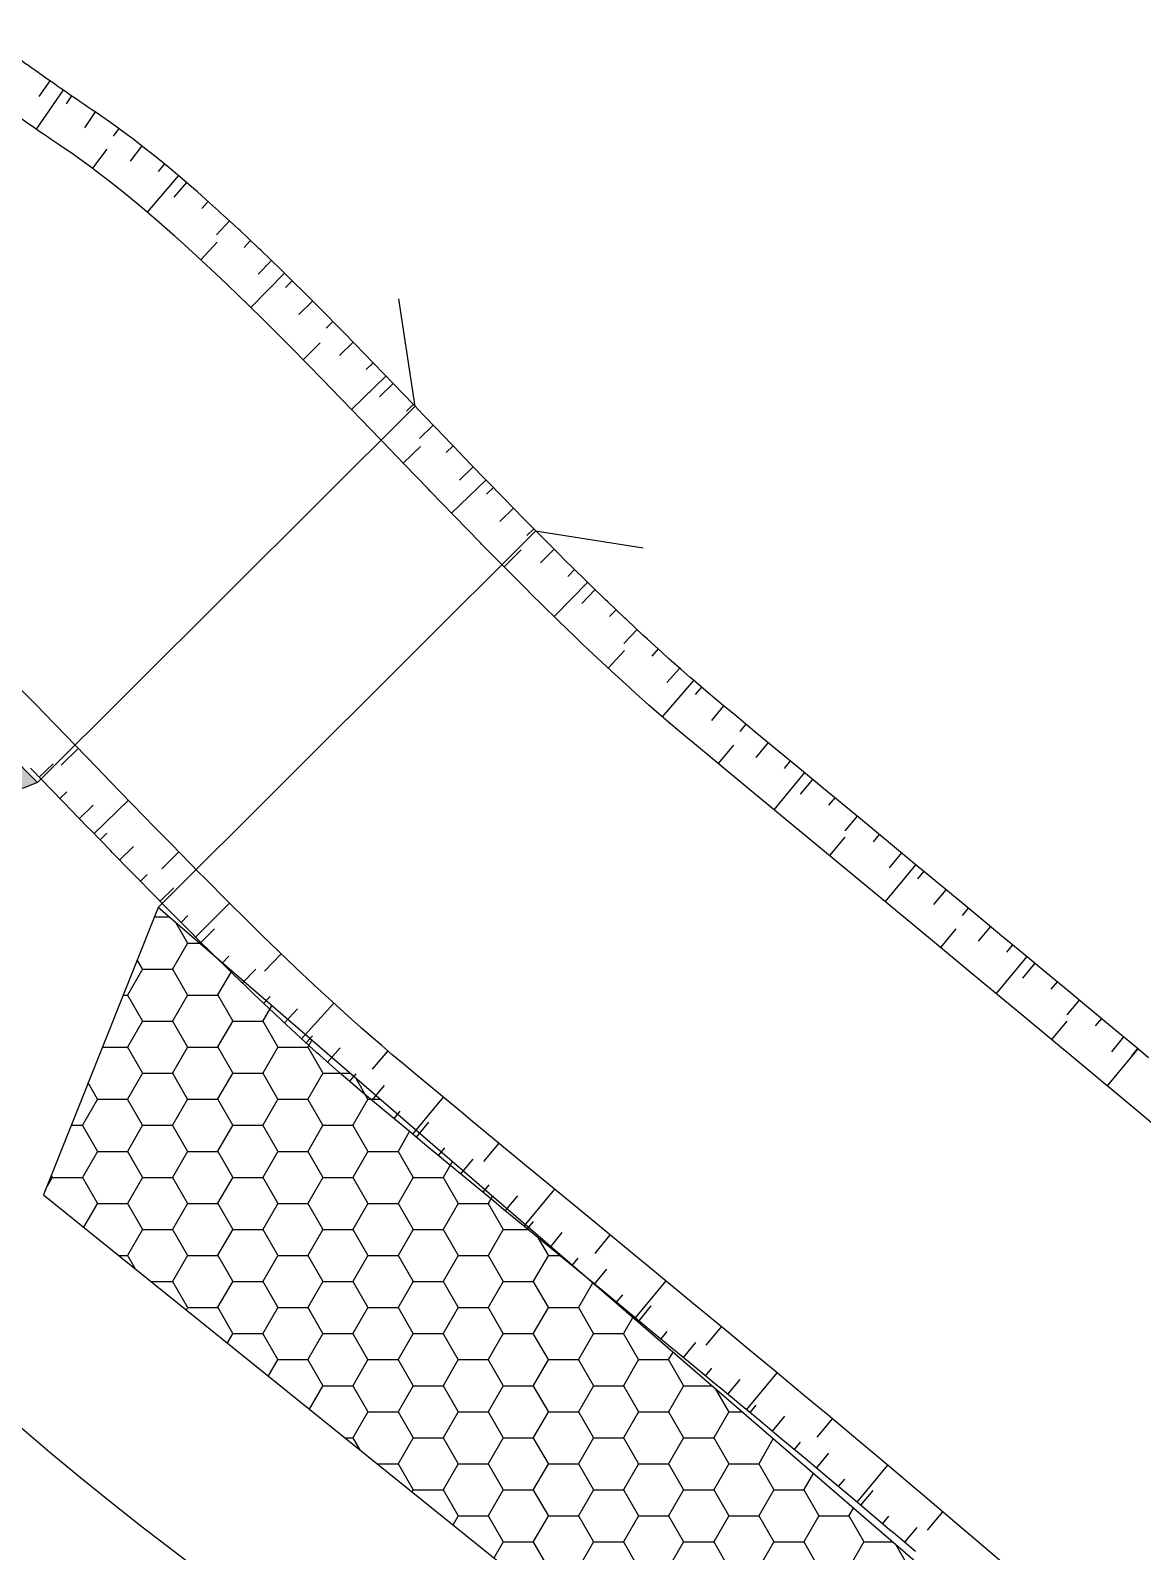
# Model space of a CAD drawing. Header units: millimetres. Extents: x 501029 to 503193, y 1805862 to 1807132.
# Drawn here: x 501877.04 to 501900.16, y 1806699.82 to 1806731.45 of the extents above; entities that cross this region are included whole.
import ezdxf

# ---------------------------------------------------------------- set-up
doc = ezdxf.new("R2010")
doc.units = ezdxf.units.MM
doc.header["$LTSCALE"] = 12
doc.header["$MEASUREMENT"] = 0
for name, color, linetype in [('3', 7, 'CONTINUOUS'), ('DM1', 4, 'CONTINUOUS'), ('DMO', 7, 'CONTINUOUS'), ('TEXT', 4, 'CONTINUOUS')]:
    doc.layers.add(name, color=color, linetype=linetype)
pattern_1 = [(0, (0, 0), (0.9375, 0.5412658750000001), [0.625, -1.25]), (120, (0, 0), (-0.9374999979516122, 0.5412658785479115), [0.625, -1.25]), (60, (0, 0), (2.0483877e-09, 1.082531753547911), [-1.25, 0.625])]

msp = doc.modelspace()

# ---------------------------------------------------------------- hatches: boundary and pattern name
at = {"layer": 'TEXT', "linetype": 'Continuous'}
h = msp.add_hatch(dxfattribs=at)
h.set_pattern_fill('HONEY', color=256, scale=5, style=0)
h.set_pattern_definition(pattern_1)
h.paths.add_polyline_path([(501834.6466081616, 1806753.636734551), (501825.6713402269, 1806762.17099704), (501821.2938374038, 1806755.472344911), (501833.2147096753, 1806745.055671973), (501845.3858500724, 1806735.223204318), (501850.5764841258, 1806739.156191729)])
h.paths.add_polyline_path([(501860.2846427964, 1806730.989805251), (501856.2574264699, 1806734.028931883), (501852.1300000001, 1806737.871999999), (501850.5764841261, 1806739.156191728), (501845.3858500727, 1806735.223204318), (501856.6130687546, 1806724.521065518), (501868.2472492611, 1806715.403686484), (501872.2860022753, 1806719.673945244), (501864.0525835316, 1806726.646058421), (501861.8955290009, 1806728.755154181)])
h.paths.add_polyline_path([(501872.9540000002, 1806720.087), (501868.2472492608, 1806715.403686484), (501871.2077240842, 1806713.447778474), (501877.1870352164, 1806715.80847753)])
h = msp.add_hatch(dxfattribs=at)
h.set_pattern_fill('HONEY', color=256, scale=5, style=0)
h.set_pattern_definition(pattern_1)
h.paths.add_polyline_path([(501888.7168678606, 1806705.422290153), (501888.5239999282, 1806705.580999977), (501888.061000145, 1806705.962999891), (501887.5979999998, 1806706.344), (501887.2983213061, 1806706.59060385), (501887.3256668245, 1806706.623796837), (501886.4869842199, 1806707.348122597), (501886.4435643568, 1806707.295471739), (501886.2090001796, 1806707.488999876), (501885.9840191177, 1806707.675023166), (501886.0358082429, 1806707.7377794), (501885.1265744201, 1806708.523036512), (501885.0588824583, 1806708.441859042), (501884.8239999998, 1806708.637), (501884.595758531, 1806708.826707195), (501884.6703002445, 1806708.917096359), (501881.9409934998, 1806711.274254087), (501881.8888819932, 1806711.219876862), (501881.8929999885, 1806711.216000017), (501881.8889155477, 1806711.219911876), (501881.9409935002, 1806711.274254087), (501879.6953828726, 1806713.213669088), (501877.3142695615, 1806707.242458067), (501899.9618545966, 1806688.987771345), (501899.8722719138, 1806695.787958322)])

# ---------------------------------------------------------------- linework, layer by layer
at = {"layer": '3', "linetype": 'Continuous'}
for p, q in [((501877.4419999998, 1806730.398, 6.408999999999999), (501877.2129999998, 1806730.071, 6.408999999999999)), ((501877.7279999999, 1806730.216, 6.14), (501877.1609999999, 1806729.393, 6.14)), ((501877.8969999999, 1806730.083, 6.179), (501877.7829999998, 1806729.918, 6.179)), ((501878.386, 1806729.75, 6.089999999999999), (501878.1619999998, 1806729.419, 6.089999999999999)), ((501878.8769999999, 1806729.406, 6.086999999999999), (501878.7589999998, 1806729.245, 6.086999999999999)), ((501878.6279999998, 1806728.979, 6.028), (501878.3279999997, 1806728.579, 6.028)), ((501879.3559999999, 1806729.045, 6.088), (501879.1119999997, 1806728.728, 6.088)), ((501879.8249999999, 1806728.671, 6.091), (501879.6979999999, 1806728.516, 6.091)), ((501880.1199999999, 1806728.427, 6.036), (501879.4689999999, 1806727.668, 6.036)), ((501880.2839999998, 1806728.285, 6.097), (501880.0239999997, 1806727.981, 6.097)), ((501880.7359999998, 1806727.89, 6.105), (501880.6029999999, 1806727.741, 6.105)), ((501881.1799999999, 1806727.487, 6.113999999999999), (501880.9079999998, 1806727.193, 6.113999999999999)), ((501880.9199999999, 1806727.046, 6.057), (501880.5799999999, 1806726.679, 6.057)), ((501881.6189999999, 1806727.077, 6.124), (501881.4809999999, 1806726.932, 6.124)), ((501882.0519999999, 1806726.662, 6.134999999999999), (501881.7729999998, 1806726.376, 6.134999999999999)), ((501882.3259999999, 1806726.396, 6.083), (501881.6249999997, 1806725.683, 6.083)), ((501882.4809999999, 1806726.243, 6.147), (501882.3409999998, 1806726.1, 6.147)), ((501882.9059999999, 1806725.82, 6.158999999999999), (501882.6229999999, 1806725.538, 6.158999999999999)), ((501883.3289999999, 1806725.394, 6.171), (501883.1859999998, 1806725.253, 6.171)), ((501883.0659999998, 1806724.950999999, 6.113999999999999), (501882.71, 1806724.599, 6.113999999999999)), ((501883.7489999999, 1806724.966, 6.184), (501883.4629999997, 1806724.685999999, 6.184)), ((501884.1669999999, 1806724.536, 6.195999999999999), (501884.0229999998, 1806724.396, 6.195999999999999)), ((501884.4339999999, 1806724.262999999, 6.144), (501883.7149999999, 1806723.567, 6.144)), ((501884.5839999998, 1806724.104, 6.208), (501884.2959999998, 1806723.826, 6.208)), ((501884.9999999997, 1806723.672, 6.219999999999999), (501884.8559999999, 1806723.533, 6.219999999999999)), ((501885.4159999998, 1806723.239999999, 6.232), (501885.1269999998, 1806722.962, 6.232)), ((501885.153, 1806722.796, 6.174), (501884.7919999998, 1806722.45, 6.174)), ((501885.8309999998, 1806722.807, 6.241999999999999), (501885.687, 1806722.669, 6.241999999999999)), ((501886.4559999998, 1806722.159999999, 6.257), (501886.0399999998, 1806722.591, 6.246999999999999)), ((501886.2479999999, 1806722.375, 6.251999999999999), (501885.9599999999, 1806722.098, 6.251999999999999)), ((501886.5159999998, 1806722.103, 6.198), (501885.7969999999, 1806721.408, 6.198)), ((501886.6649999998, 1806721.944999999, 6.261), (501886.5219999999, 1806721.805, 6.261)), ((501887.0839999998, 1806721.515, 6.27), (501886.7969999998, 1806721.236, 6.27)), ((501887.5049999999, 1806721.088, 6.275999999999999), (501887.3629999999, 1806720.947, 6.275999999999999)), ((501887.2439999999, 1806720.645, 6.217999999999999), (501886.8879999998, 1806720.293999999, 6.217999999999999)), ((501887.9279999999, 1806720.662, 6.282), (501887.6449999998, 1806720.379, 6.282)), ((501888.353, 1806720.239, 6.286), (501888.2129999997, 1806720.096, 6.286)), ((501888.6279999998, 1806719.973, 6.229), (501887.9289999998, 1806719.259, 6.229)), ((501888.7829999998, 1806719.819999999, 6.288999999999999), (501888.5049999999, 1806719.532, 6.288999999999999)), ((501889.2149999999, 1806719.404, 6.288999999999999), (501889.0779999997, 1806719.259, 6.288999999999999)), ((501889.6519999998, 1806718.993, 6.288), (501889.3789999999, 1806718.7, 6.288)), ((501889.3929999999, 1806718.553, 6.227999999999999), (501889.0519999999, 1806718.187999999, 6.227999999999999)), ((501890.0939999998, 1806718.587, 6.283999999999999), (501889.9589999998, 1806718.439, 6.283999999999999)), ((501890.5399999998, 1806718.186, 6.278), (501890.2749999999, 1806717.887, 6.278)), ((501890.8289999999, 1806717.934999999, 6.214), (501890.1759999998, 1806717.179, 6.214)), ((501890.9929999998, 1806717.792, 6.269), (501890.8639999999, 1806717.64, 6.269)), ((501891.4519999999, 1806717.406, 6.258), (501891.1969999999, 1806717.098, 6.258)), ((501892.146, 1806716.833, 6.237), (501891.683, 1806717.215, 6.251)), ((501891.9139999999, 1806717.024, 6.243999999999999), (501891.7869999998, 1806716.87, 6.243999999999999)), ((501892.6079999998, 1806716.45, 6.224), (501892.146, 1806716.833, 6.237)), ((501878.0359999999, 1806716.52, 5.623), (501877.6769999999, 1806716.171999999, 5.623)), ((501891.917, 1806715.727, 6.166), (501890.7609999999, 1806716.682, 6.198999999999999)), ((501891.6589999998, 1806716.589, 6.182999999999999), (501891.3399999998, 1806716.202999999, 6.182999999999999)), ((501892.3769999998, 1806716.642, 6.230999999999999), (501892.1219999998, 1806716.333, 6.230999999999999)), ((501893.0699999998, 1806716.068, 6.211), (501892.6079999998, 1806716.45, 6.224)), ((501877.5109999999, 1806716.202, 5.559), (501877.224, 1806715.923, 5.559)), ((501892.8389999999, 1806716.259, 6.217), (501892.7109999999, 1806716.105, 6.217)), ((501893.1349999999, 1806716.017, 6.149), (501892.4979999999, 1806715.246, 6.149)), ((501893.3009999997, 1806715.877, 6.203999999999999), (501893.0459999999, 1806715.568999999, 6.203999999999999)), ((501893.5319999999, 1806715.686, 6.197), (501893.0699999998, 1806716.068, 6.211)), ((501877.7969999998, 1806715.619, 5.570999999999999), (501877.6539999999, 1806715.48, 5.570999999999999)), ((501893.072, 1806714.771, 6.132), (501891.917, 1806715.727, 6.166)), ((501893.994, 1806715.303, 6.184), (501893.5319999999, 1806715.686, 6.197)), ((501893.7629999999, 1806715.495, 6.19), (501893.6359999999, 1806715.34, 6.19)), ((501878.3459999999, 1806715.34, 5.581), (501878.058, 1806715.062, 5.581)), ((501879.0789999999, 1806715.442, 5.65), (501878.3609999998, 1806714.746, 5.65)), ((501894.4569999999, 1806714.921, 6.169999999999999), (501893.994, 1806715.303, 6.184)), ((501894.2259999998, 1806715.112, 6.177), (501893.9709999999, 1806714.804, 6.177)), ((501878.71, 1806714.389, 5.597), (501878.2929999998, 1806714.82, 5.586999999999999)), ((501878.6319999997, 1806714.756999999, 5.592), (501878.4889999999, 1806714.617999999, 5.592)), ((501894.2279999999, 1806713.815, 6.097999999999999), (501893.072, 1806714.771, 6.132)), ((501893.9699999998, 1806714.677, 6.115), (501893.6519999997, 1806714.292, 6.115)), ((501894.6879999998, 1806714.73, 6.163999999999999), (501894.5599999998, 1806714.576, 6.163999999999999)), ((501879.1809999999, 1806714.479, 5.600999999999999), (501878.8949999998, 1806714.2, 5.600999999999999)), ((501880.126, 1806714.367999999, 5.673), (501879.7689999999, 1806714.018, 5.673)), ((501895.15, 1806714.348, 6.15), (501894.8949999998, 1806714.039, 6.15)), ((501895.3809999999, 1806714.156, 6.144), (501894.9189999998, 1806714.539, 6.157)), ((501895.4459999998, 1806714.106, 6.081), (501894.8089999999, 1806713.335, 6.081)), ((501895.8429999999, 1806713.774, 6.129999999999999), (501895.3809999999, 1806714.156, 6.144)), ((501895.6119999998, 1806713.965, 6.137), (501895.4849999999, 1806713.811, 6.137)), ((501879.4699999998, 1806713.898, 5.61), (501879.3269999998, 1806713.756999999, 5.61)), ((501880.021, 1806713.622, 5.616999999999999), (501879.7359999998, 1806713.342, 5.616999999999999)), ((501895.3839999999, 1806712.86, 6.065), (501894.2279999999, 1806713.815, 6.097999999999999)), ((501896.3059999999, 1806713.392, 6.116999999999999), (501895.8429999999, 1806713.774, 6.129999999999999)), ((501881.1809999998, 1806713.302, 5.689), (501880.4729999998, 1806712.596999999, 5.689)), ((501896.0739999998, 1806713.583, 6.124), (501895.8189999999, 1806713.275, 6.124)), ((501896.7679999999, 1806713.009, 6.104), (501896.3059999999, 1806713.392, 6.116999999999999)), ((501880.3939999998, 1806712.679, 5.626999999999999), (501879.9699999997, 1806713.104, 5.621)), ((501880.3129999998, 1806713.044, 5.624), (501880.1709999999, 1806712.903, 5.624)), ((501896.5369999998, 1806713.201, 6.11), (501896.4089999998, 1806713.046, 6.11)), ((501897.2299999997, 1806712.627, 6.089999999999999), (501896.7679999999, 1806713.009, 6.104)), ((501880.8669999998, 1806712.771, 5.629), (501880.5859999999, 1806712.487, 5.629)), ((501896.5389999999, 1806711.904, 6.030999999999999), (501895.3839999999, 1806712.86, 6.065)), ((501896.2819999999, 1806712.766, 6.048), (501895.9629999997, 1806712.381, 6.048)), ((501896.9989999998, 1806712.818, 6.097), (501896.7439999999, 1806712.51, 6.097)), ((501897.6919999999, 1806712.245, 6.076999999999999), (501897.2299999997, 1806712.627, 6.089999999999999)), ((501897.4609999999, 1806712.436, 6.084), (501897.3339999998, 1806712.282, 6.084)), ((501881.1639999999, 1806712.197999999, 5.633), (501881.0239999997, 1806712.055, 5.633)), ((501882.2529999998, 1806712.252999999, 5.697), (501881.9069999999, 1806711.892, 5.697)), ((501897.7569999997, 1806712.194, 6.014), (501897.119, 1806711.424, 6.014)), ((501897.923, 1806712.053, 6.07), (501897.6679999998, 1806711.746, 6.07)), ((501881.7239999999, 1806711.931, 5.636), (501881.4459999997, 1806711.644, 5.636)), ((501898.6149999998, 1806711.479, 6.052), (501898.1539999998, 1806711.862, 6.064)), ((501898.3849999997, 1806711.67, 6.057999999999999), (501898.2569999998, 1806711.516, 6.057999999999999)), ((501899.0769999998, 1806711.095, 6.038999999999999), (501898.6149999998, 1806711.479, 6.052)), ((501882.0269999998, 1806711.364, 5.636), (501881.8889999998, 1806711.22, 5.636)), ((501882.5949999998, 1806711.106, 5.634999999999999), (501882.3229999998, 1806710.812, 5.634999999999999)), ((501883.3469999998, 1806711.227, 5.693), (501882.6759999997, 1806710.485, 5.693)), ((501898.8459999999, 1806711.287, 6.044999999999999), (501898.5909999997, 1806710.978999999, 6.044999999999999)), ((501899.5379999999, 1806710.712, 6.027), (501899.0769999998, 1806711.095, 6.038999999999999)), ((501898.5909999997, 1806710.852, 5.983), (501898.2719999999, 1806710.467, 5.983)), ((501899.308, 1806710.904, 6.033), (501899.18, 1806710.75, 6.033)), ((501882.9059999999, 1806710.548, 5.631), (501882.7719999999, 1806710.399, 5.631)), ((501899.7689999999, 1806710.521, 6.02), (501899.5139999997, 1806710.213, 6.02)), ((501899.9999999998, 1806710.329, 6.014), (501899.5379999999, 1806710.712, 6.027)), ((501883.4829999998, 1806710.298, 5.626), (501883.2169999999, 1806710, 5.626)), ((501884.4699999998, 1806710.233, 5.676), (501884.1459999999, 1806709.853, 5.676)), ((501900.0639999998, 1806710.277, 5.951999999999999), (501899.4239999999, 1806709.509, 5.951999999999999)), ((501900.058, 1806710.28, 6.012999999999999), (501899.9299999999, 1806710.127, 6.012999999999999)), ((501900.2879999999, 1806710.088, 6.007), (501899.9999999998, 1806710.329, 6.014)), ((501899.9999999998, 1806709.029, 5.937), (501898.8479999998, 1806709.989, 5.967)), ((501883.8039999998, 1806709.752, 5.618), (501883.673, 1806709.600999999, 5.618)), ((501884.3919999998, 1806709.516, 5.605999999999999), (501884.1369999999, 1806709.208, 5.605999999999999)), ((501885.6219999998, 1806709.272, 5.644), (501884.9819999998, 1806708.503, 5.644)), ((501884.8239999998, 1806708.637, 5.586999999999999), (501884.3619999998, 1806709.021, 5.6)), ((501884.7229999998, 1806708.981, 5.592999999999999), (501884.596, 1806708.827, 5.592999999999999)), ((501900.8989999997, 1806708.275, 5.916), (501899.9999999998, 1806709.029, 5.937)), ((501885.285, 1806708.254, 5.573999999999999), (501884.8239999998, 1806708.637, 5.586999999999999)), ((501885.3149999999, 1806708.749, 5.581), (501885.0589999999, 1806708.441999999, 5.581)), ((501886.7769999998, 1806708.315, 5.610999999999999), (501886.4579999998, 1806707.93, 5.610999999999999)), ((501885.646, 1806708.214, 5.568), (501885.5189999999, 1806708.06, 5.568)), ((501886.2389999998, 1806707.984, 5.554), (501885.984, 1806707.675, 5.554)), ((501886.2089999998, 1806707.489, 5.546999999999999), (501885.7469999997, 1806707.871, 5.560999999999999)), ((501888.5119999999, 1806706.884, 5.56), (501887.3539999998, 1806707.838, 5.594)), ((501886.6719999998, 1806707.107, 5.533999999999999), (501886.2089999998, 1806707.489, 5.546999999999999)), ((501886.5709999998, 1806707.45, 5.541), (501886.4439999999, 1806707.296, 5.541)), ((501887.933, 1806707.361, 5.576999999999999), (501887.2969999998, 1806706.589, 5.576999999999999)), ((501887.1639999999, 1806707.22, 5.527), (501886.9089999998, 1806706.911, 5.527)), ((501887.5979999998, 1806706.344, 5.506), (501887.1349999997, 1806706.725, 5.52)), ((501887.4959999997, 1806706.687, 5.512999999999999), (501887.3689999999, 1806706.532, 5.512999999999999)), ((501889.6689999998, 1806705.93, 5.525), (501888.5119999999, 1806706.884, 5.56)), ((501888.0609999998, 1806705.963, 5.491999999999999), (501887.5979999998, 1806706.344, 5.506)), ((501888.0899999999, 1806706.457, 5.499), (501887.8359999999, 1806706.148, 5.499)), ((501889.0899999998, 1806706.407, 5.541999999999999), (501888.7729999998, 1806706.021, 5.541999999999999)), ((501888.5239999997, 1806705.581, 5.479), (501888.0609999998, 1806705.963, 5.491999999999999)), ((501888.423, 1806705.924, 5.485), (501888.295, 1806705.77, 5.485)), ((501889.0159999998, 1806705.694, 5.471), (501888.7619999999, 1806705.386, 5.471)), ((501888.9869999997, 1806705.2, 5.464999999999999), (501888.5239999997, 1806705.581, 5.479)), ((501890.2479999999, 1806705.453, 5.508), (501889.6109999999, 1806704.682, 5.508)), ((501889.45, 1806704.819, 5.451), (501888.9869999997, 1806705.2, 5.464999999999999)), ((501889.3489999999, 1806705.161, 5.458), (501889.2209999999, 1806705.007, 5.458)), ((501889.9419999998, 1806704.932, 5.443999999999999), (501889.6869999999, 1806704.623, 5.443999999999999)), ((501890.3749999997, 1806704.055, 5.424), (501889.913, 1806704.437, 5.437)), ((501891.4039999999, 1806704.499, 5.474), (501891.0859999999, 1806704.113, 5.474)), ((501890.2739999997, 1806704.398, 5.431), (501890.1469999999, 1806704.244, 5.431)), ((501890.8669999999, 1806704.168, 5.416999999999999), (501890.6119999997, 1806703.859, 5.416999999999999)), ((501890.8379999998, 1806703.673, 5.411), (501890.3749999997, 1806704.055, 5.424)), ((501891.2999999998, 1806703.291, 5.397), (501890.8379999998, 1806703.673, 5.411)), ((501891.1989999998, 1806703.633999999, 5.403999999999999), (501891.072, 1806703.48, 5.403999999999999)), ((501892.5599999999, 1806703.543, 5.442), (501891.92, 1806702.773999999, 5.442)), ((501891.7919999999, 1806703.404, 5.391), (501891.5359999999, 1806703.096, 5.391)), ((501892.224, 1806702.525, 5.371999999999999), (501891.7619999999, 1806702.909, 5.384999999999999)), ((501892.123, 1806702.869, 5.378), (501891.9949999999, 1806702.715, 5.378)), ((501892.7149999999, 1806702.637, 5.366), (501892.4589999998, 1806702.33, 5.366)), ((501893.7119999998, 1806702.583, 5.411999999999999), (501893.3909999998, 1806702.2, 5.411999999999999)), ((501893.1449999998, 1806701.757, 5.347999999999999), (501892.6849999998, 1806702.142, 5.36)), ((501893.0449999999, 1806702.101, 5.354), (501892.9169999999, 1806701.948, 5.354)), ((501893.6359999999, 1806701.868, 5.342), (501893.379, 1806701.561, 5.342)), ((501894.8619999997, 1806701.62, 5.384), (501894.2189999998, 1806700.853, 5.384)), ((501894.065, 1806700.987, 5.326), (501893.6049999997, 1806701.373, 5.336999999999999)), ((501893.9649999999, 1806701.331, 5.331), (501893.8369999998, 1806701.178, 5.331)), ((501894.5549999999, 1806701.097, 5.320999999999999), (501894.2969999998, 1806700.791, 5.320999999999999)), ((501896.0059999998, 1806700.651, 5.358999999999999), (501895.683, 1806700.27, 5.358999999999999)), ((501894.8829999999, 1806700.558, 5.310999999999999), (501894.754, 1806700.405, 5.310999999999999)), ((501895.4709999999, 1806700.322, 5.301), (501895.2109999999, 1806700.017, 5.301)), ((501895.4389999998, 1806699.824, 5.296999999999999), (501894.9809999999, 1806700.211999999, 5.306))]:
    msp.add_line(p, q, dxfattribs=at)
at = {"layer": '3', "linetype": 'Continuous', "extrusion": (-0.5480241944777048, -0.8349788301084204, 0.0497979471247214), "elevation": -1783622.297171972}
msp.add_lwpolyline([(-571784.5931941387, 88937.6366479559), (-571784.632566867, 88937.66269885114), (-571784.7143690767, 88937.71975409696), (-571784.7939505493, 88937.77881987832), (-571784.8735320219, 88937.83988317833), (-571784.9514414623, 88937.90399740494), (-571785.0288021984, 88937.96906875903), (-571785.0681749264, 88938.00310972882)], dxfattribs=at)
at = {"layer": '3', "linetype": 'Continuous', "extrusion": (-0.5419691745692967, -0.8376366338077691, 0.0680755721229344), "elevation": -1785385.235613704}
msp.add_lwpolyline([(-560100.3209215859, 121830.0256369571), (-560100.3755429914, 121830.0496889625), (-560100.4631545319, 121830.0897913215), (-560100.5507660725, 121830.1338844013), (-560100.6361552147, 121830.1809873276), (-560100.7207047726, 121830.2301225949), (-560100.8038715173, 121830.2832284084), (-560100.8468377034, 121830.3112980098)], dxfattribs=at)
at = {"layer": '3', "linetype": 'Continuous', "extrusion": (-0.5580127995809809, -0.8290278201328707, 0.0365320263541004), "elevation": -1777883.566789587}
msp.add_lwpolyline([(-592502.9868843763, 64999.19240467228), (-592503.0617706266, 64999.2054041238), (-592503.1574603902, 64999.225415796), (-592503.2523205723, 64999.24844586462), (-592503.3457927867, 64999.27646268829), (-592503.4370474532, 64999.30748800103), (-592503.5277437338, 64999.34248033741), (-592503.5621397285, 64999.35650594736)], dxfattribs=at)
at = {"layer": '3', "linetype": 'Continuous', "extrusion": (-0.5589776518998504, -0.8284345147121079, 0.035217034376053), "elevation": -1777294.888220604}
msp.add_lwpolyline([(-594517.1311876705, 62635.94002365086), (-594517.2010803561, 62635.94201847202), (-594517.301205278, 62635.95001341041), (-594517.3991129777, 62635.96101669028), (-594517.4961917292, 62635.97703656634), (-594517.5918822068, 62635.99804384545), (-594517.6867437362, 62636.02106958171), (-594517.7796576672, 62636.04905352791), (-594517.8714730254, 62636.08010420183), (-594517.961340786, 62636.11511370601), (-594518.0512085463, 62636.15312134925), (-594518.1394184093, 62636.19316714739), (-594518.2262399987, 62636.23720096889), (-594518.3116733151, 62636.28422343412), (-594518.3962776829, 62636.33326435648), (-594518.479493777, 62636.38529392252), (-594518.530530037, 62636.41929212659)], dxfattribs=at)
at = {"layer": '3', "linetype": 'Continuous', "extrusion": (0.5638032847862459, 0.8241110891631102, 0.0544680528624958), "elevation": 1771907.036321015}
msp.add_lwpolyline([(605935.8290200741, -96649.71328866972), (605935.8506518252, -96649.71327453462), (605936.1066707978, -96649.7123051273), (605936.208183611, -96649.70928857151), (605936.3083064464, -96649.70126523865), (605936.4062139675, -96649.69026291466), (605936.4278457186, -96649.6862547175)], dxfattribs=at)
at = {"layer": '3', "linetype": 'Continuous', "extrusion": (0.1159871726949839, 0.1569872894647353, 0.9807660101760967), "elevation": 341851.03422636}
msp.add_lwpolyline([(669966.008829385, -1717683.489439086), (669966.1946288992, -1717683.490160139), (669966.3706387269, -1717683.489439086), (669966.608675698, -1717683.485036852)], dxfattribs=at)
at = {"layer": '3', "linetype": 'Continuous', "extrusion": (0.0801433259513538, 0.109206290492664, 0.9907830405403025), "elevation": 237534.4894532796}
msp.add_lwpolyline([(664328.5299820455, -1737353.524498836), (664328.5719693707, -1737353.525922446), (664328.7577135462, -1737353.532332094), (664329.0784504171, -1737353.540133145), (664329.1298455553, -1737353.540861054)], dxfattribs=at)
at = {"layer": '3', "linetype": 'Continuous', "extrusion": (0.103609052744808, 0.1396839899278786, 0.9847606547517788), "elevation": 304376.130674639}
msp.add_lwpolyline([(673253.5651396211, -1723436.624015801), (673253.5949317699, -1723436.625550216), (673253.7807057973, -1723436.631028225), (673254.1028768406, -1723436.637416169), (673254.3400756224, -1723436.638262155), (673254.5160837593, -1723436.637212643), (673254.7769098099, -1723436.632887391), (673255.0335656455, -1723436.623025604), (673255.0651715698, -1723436.621835171)], dxfattribs=at)
at = {"layer": '3', "linetype": 'Continuous', "extrusion": (0.1508319040813957, 0.196519575887052, 0.9688290834839516), "elevation": 430762.9429694356}
msp.add_lwpolyline([(701905.1558491148, -1684613.850902623), (701905.3359491536, -1684613.859147257), (701905.5838494503, -1684613.867049225), (701905.7559055197, -1684613.871257209)], dxfattribs=at)
at = {"layer": '3', "linetype": 'Continuous', "extrusion": (0.0796978534623362, 0.1107800155534471, 0.990644255173104), "elevation": 240154.2090903475}
msp.add_lwpolyline([(647719.3505309419, -1743254.436437571), (647719.5106570774, -1743254.451949075), (647719.8413628947, -1743254.480403398), (647719.9482226647, -1743254.488587264)], dxfattribs=at)
at = {"layer": '3', "linetype": 'Continuous', "extrusion": (0.1001703144692288, 0.1345534942563856, 0.9858302416149205), "elevation": 293380.8956786012}
msp.add_lwpolyline([(676324.2402026367, -1724140.308724849), (676324.2979830909, -1724140.314418445), (676324.6836762263, -1724140.34559137), (676325.0161966931, -1724140.368917995), (676325.3031380492, -1724140.386199415), (676325.5514966996, -1724140.398445967), (676325.7370749265, -1724140.404981414)], dxfattribs=at)
at = {"layer": '3', "linetype": 'Continuous', "extrusion": (-0.0665679080552193, -0.0543637905945863, 0.9962998002054101), "elevation": -131623.6448036986}
msp.add_lwpolyline([(-1081911.597484792, 1525874.159483239), (-1081911.76125961, 1525874.134347944), (-1081911.967594968, 1525874.101307151), (-1081912.189898598, 1525874.06453664)], dxfattribs=at)
at = {"layer": '3', "linetype": 'Continuous', "extrusion": (0.0673533978598224, 0.0967125720939065, 0.9930308143233609), "elevation": 208542.7363762669}
msp.add_lwpolyline([(620686.2533108369, -1757101.851575745), (620686.2947514607, -1757101.85691761), (620686.5518210741, -1757101.893797039), (620686.7896503976, -1757101.925830797), (620686.84722473, -1757101.933326294)], dxfattribs=at)
at = {"layer": '3', "linetype": 'Continuous', "extrusion": (0.3328738234545946, 0.3729419677542808, 0.8660885095336875), "elevation": 840872.9085691641}
msp.add_lwpolyline([(828659.7386566331, -1456846.988792703), (828659.8022740994, -1456846.991693533), (828660.1020062086, -1456847.002795763), (828660.3389470524, -1456847.009697467)], dxfattribs=at)
at = {"layer": '3', "linetype": 'Continuous', "extrusion": (0.0861341588743623, 0.1163819404831493, 0.9894625564438418), "elevation": 253505.4112629774}
msp.add_lwpolyline([(671397.3252425832, -1732369.675367446), (671397.3680073351, -1732369.681124851), (671397.6663797196, -1732369.718162477), (671397.9445754337, -1732369.751510858), (671398.2019995837, -1732369.780229868), (671398.4420444595, -1732369.805673049), (671398.6661087602, -1732369.827902318), (671398.8156242336, -1732369.841799192)], dxfattribs=at)
at = {"layer": '3', "linetype": 'Continuous', "extrusion": (0.5147128691399069, 0.5493570066826022, 0.6582382103391572), "elevation": 1250867.139973217}
msp.add_lwpolyline([(869054.7005000784, -1093719.164873086), (869055.0405993843, -1093719.174171587), (869055.3001312077, -1093719.179485016)], dxfattribs=at)
at = {"layer": '3', "linetype": 'Continuous', "extrusion": (0.4781496951037625, 0.5058239537474783, 0.7179937303956407), "elevation": 1153864.77985713}
msp.add_lwpolyline([(876404.8417331622, -1190233.513502513), (876405.0587490165, -1190233.520857187), (876405.4327600457, -1190233.530742658), (876405.4412419731, -1190233.530913938)], dxfattribs=at)
at = {"layer": '3', "linetype": 'Continuous', "extrusion": (0.0094829221469536, 0.0379316899651913, 0.9992353381881265), "elevation": 73297.5409126227}
msp.add_lwpolyline([(-48702.08315478364, -1873071.518268785), (-48702.0040881703, -1873071.566535569), (-48701.65774729941, -1873071.772885106), (-48701.33396224171, -1873071.963161333), (-48701.03249046136, -1873072.13841185), (-48700.7894697662, -1873072.277716344)], dxfattribs=at)
at = {"layer": '3', "linetype": 'Continuous', "extrusion": (-0.2201458357821701, -0.192627606485833, 0.9562585509198381), "elevation": -458506.8123961792}
msp.add_lwpolyline([(-1029207.239032434, 1498882.265313208), (-1029207.652573328, 1498882.237964914), (-1029207.838083483, 1498882.224290767)], dxfattribs=at)
at = {"layer": '3', "linetype": 'Continuous', "extrusion": (0.6666671269937118, 0.6666671115986091, 0.3333315228098264), "elevation": 1539075.573389135}
msp.add_lwpolyline([(922662.3915742734, -544135.5096496808), (922662.5040042518, -544135.5127138105), (922662.9714018342, -544135.5223776007), (922662.9912008238, -544135.5233204102)], dxfattribs=at)
at = {"layer": '3', "linetype": 'Continuous', "extrusion": (-0.1214719027356805, -0.0901807406845044, 0.9884897626457076), "elevation": -223890.3668016768}
msp.add_lwpolyline([(-1151487.667926112, 1462903.888087603), (-1151487.852205777, 1462903.862822739), (-1151488.351079585, 1462903.793905498), (-1151488.813968469, 1462903.728278699), (-1151489.152528155, 1462903.67774245)], dxfattribs=at)
at = {"layer": '3', "linetype": 'Continuous', "extrusion": (-0.3444011351302072, -0.3116010248424978, 0.8856029919993099), "elevation": -735821.2069762273}
msp.add_lwpolyline([(-1003030.416901016, 1403081.953182884), (-1003030.626084728, 1403081.944570417), (-1003031.016132548, 1403081.927345485)], dxfattribs=at)
at = {"layer": '3', "linetype": 'Continuous', "extrusion": (-0.4530548505575626, -0.4163914523780509, 0.7882635731611364), "elevation": -979680.8253536694}
msp.add_lwpolyline([(-990618.33745575, 1255006.567440121), (-990618.6068327619, 1255006.559314505), (-990618.9369669611, 1255006.547938643)], dxfattribs=at)
at = {"layer": '3', "linetype": 'Continuous', "extrusion": (-0.5893675792133929, -0.5525320993840594, 0.5893675726763301), "elevation": -1294063.905418929}
msp.add_lwpolyline([(-974812.6515608142, 944075.4498440337), (-974812.9400927782, 944075.4436548798), (-974813.251924337, 944075.4349900647)], dxfattribs=at)
at = {"layer": '3', "linetype": 'Continuous', "extrusion": (-0.3862422758746939, -0.3488142030346812, 0.8539002026515845), "elevation": -824054.3035313812}
msp.add_lwpolyline([(-1004480.133511703, 1352068.728255593), (-1004480.696886022, 1352068.707104305), (-1004481.277879179, 1352068.684061943), (-1004481.633345413, 1352068.668675044)], dxfattribs=at)
at = {"layer": '3', "linetype": 'Continuous', "extrusion": (0.7072691633578171, 0.6858367567800328, 0.1714592476729674), "elevation": 1594086.35413055}
msp.add_lwpolyline([(947662.19124821, -277422.9178744162), (947662.4564580191, -277422.9229495728), (947662.7909778473, -277422.9300547921)], dxfattribs=at)
at = {"layer": '3', "linetype": 'Continuous', "extrusion": (-0.713609054285957, -0.6796276668920013, 0.1699068922558389), "elevation": -1586048.017921013}
msp.add_lwpolyline([(-962188.6605264791, 273462.8436448678), (-962188.8557333758, 273462.8406006045), (-962189.2602850996, 273462.8324825689)], dxfattribs=at)
at = {"layer": '3', "linetype": 'Continuous', "extrusion": (-0.2507080384289278, -0.2178283015669548, 0.943237144361679), "elevation": -519376.0114509018}
msp.add_lwpolyline([(-1034670.811944061, 1475072.096798646), (-1034670.863485722, 1475072.093723487), (-1034671.580378879, 1475072.05465687), (-1034672.248551863, 1475072.018478652), (-1034672.309312861, 1475072.015461855)], dxfattribs=at)
at = {"layer": '3', "linetype": 'Continuous', "extrusion": (-0.7192379601304844, -0.6931786111042367, 0.0469059677966626), "elevation": -1613356.65488601}
msp.add_lwpolyline([(-952615.3375443968, 75765.69689409823), (-952615.4167529682, 75765.69589299629), (-952615.9379715608, 75765.68688307876)], dxfattribs=at)
at = {"layer": '3', "linetype": 'Continuous', "extrusion": (-0.4263610402900491, -0.4003634229058639, 0.8111260031104215), "elevation": -937325.2244897191}
msp.add_lwpolyline([(-973510.698941199, 1299935.455156536), (-973511.2101268368, 1299935.443188099), (-973511.2992227215, 1299935.441478322)], dxfattribs=at)
at = {"layer": '3', "linetype": 'Continuous', "extrusion": (0.1696203478693641, 0.1843699422656157, 0.9681098398310233), "elevation": 418241.1653527728}
msp.add_lwpolyline([(853898.3553161854, -1616187.460472738), (853899.1376991633, -1616187.504380332), (853899.8521409897, -1616187.548287925)], dxfattribs=at)
at = {"layer": '3', "linetype": 'Continuous', "extrusion": (0.5838765356743283, 0.5808434098953233, 0.5671940798969242), "elevation": 1342465.933731501}
msp.add_lwpolyline([(926904.9600422886, -924535.0870705443), (926905.2527908685, -924535.0907131593), (926905.5596852197, -924535.0967841849)], dxfattribs=at)
at = {"layer": '3', "linetype": 'Continuous', "extrusion": (-0.7029998285043173, -0.6920836837466793, 0.1637419183182093), "elevation": -1603227.987957115}
msp.add_lwpolyline([(-935401.0767587761, 266113.5853126592), (-935401.0979713303, 266113.5842989777), (-935401.6771017198, 266113.5782168889)], dxfattribs=at)
at = {"layer": '3', "linetype": 'Continuous', "extrusion": (0.1385744222856259, 0.1478127160193861, 0.9792591743104464), "elevation": 336611.2695194261}
msp.add_lwpolyline([(869544.3597856138, -1626873.058710451), (869544.5315460295, -1626873.063646002), (869544.9591004271, -1626873.078452654)], dxfattribs=at)
at = {"layer": '3', "linetype": 'Continuous', "extrusion": (0.3045150450453257, 0.3144214746694991, 0.8991160790508089), "elevation": 720909.3581896691}
msp.add_lwpolyline([(896412.9431278307, -1480831.092746138), (896413.0845310757, -1480831.095218763), (896413.5341933955, -1480831.103440633), (896414.4065608887, -1480831.125020966), (896414.4426073998, -1480831.126613269)], dxfattribs=at)
at = {"layer": '3', "linetype": 'Continuous', "extrusion": (0.0442591611827148, 0.0544728144499875, 0.9975338786914957), "elevation": 120636.5644226953}
msp.add_lwpolyline([(749781.5711717319, -1714468.95940811), (749781.8803076393, -1714468.987903561), (749782.1688280187, -1714469.016399011)], dxfattribs=at)
at = {"layer": '3', "linetype": 'Continuous', "extrusion": (-0.2023938492573206, -0.2059137423855862, 0.9574112285113264), "elevation": -473601.6215883443}
msp.add_lwpolyline([(-908548.1184538766, 1570468.127536435), (-908548.5540764251, 1570468.124072967), (-908548.718131294, 1570468.124072967)], dxfattribs=at)
at = {"layer": '3', "linetype": 'Continuous', "extrusion": (0.2151974414120152, 0.2254974899025112, 0.9501794268754661), "elevation": 515421.5740428328}
msp.add_lwpolyline([(884259.1001091966, -1571162.287399776), (884259.314419711, -1571162.287454722), (884259.8038022761, -1571162.290569827), (884260.27967087, -1571162.297056827), (884260.6006427461, -1571162.303464211)], dxfattribs=at)
at = {"layer": '3', "linetype": 'Continuous'}
for points, elevation in [([(501889.433, 1806719.198), (501889.3999999999, 1806719.228), (501889.0369999998, 1806719.574), (501888.9979999999, 1806719.611)], 6.288999136110083), ([(501882.1149999998, 1806711.007), (501881.893, 1806711.216), (501881.6799999999, 1806711.42)], 5.636), ([(501893.6049999997, 1806701.373), (501893.6049999997, 1806701.373), (501893.1449999998, 1806701.757)], 5.340666666666665)]:
    msp.add_lwpolyline(points, dxfattribs=dict(at, elevation=elevation))
at = {"layer": '3', "linetype": 'Continuous', "extrusion": (0.2177928799951815, 0.2268049994196439, 0.9492764369042666), "elevation": 519086.86170558}
msp.add_lwpolyline([(889380.8223845903, -1567059.925133841), (889380.9525801591, -1567059.921953612), (889381.4223178994, -1567059.915593153)], dxfattribs=at)
at = {"layer": '3', "linetype": 'Continuous', "extrusion": (0.1958489433605696, 0.2043316914079431, 0.9591098744517843), "elevation": 467470.1972946055}
msp.add_lwpolyline([(887850.163797317, -1584081.94626399), (887850.3343665889, -1584081.94063023), (887850.8615373471, -1584081.927830359), (887851.3758631588, -1584081.920762175), (887851.6637558236, -1584081.919153388)], dxfattribs=at)
at = {"layer": '3', "linetype": 'Continuous', "extrusion": (0.6141374711451575, 0.6708270848985309, 0.4157236927358969), "elevation": 1520227.888478853}
msp.add_lwpolyline([(849807.0614021358, -694881.527681695), (849807.2652873101, -694881.5254826626), (849807.6616926132, -694881.5232836301)], dxfattribs=at)
at = {"layer": '3', "linetype": 'Continuous', "extrusion": (0.2836736766190357, 0.3032373761748977, 0.9097122286107858), "elevation": 690243.3285608875}
msp.add_lwpolyline([(867755.8003057787, -1512179.965353931), (867756.0687394158, -1512179.955742361), (867756.3378090959, -1512179.94849618), (867756.4001412946, -1512179.946109361)], dxfattribs=at)
at = {"layer": '3', "linetype": 'Continuous', "extrusion": (-1.2918466e-09, 0.0277362729005046, 0.9996152755763533), "elevation": 50117.20336538794}
msp.add_lwpolyline([(-501877.5981497807, -1806021.790881923), (-501877.2541497972, -1806022.143023879), (-501876.8911498144, -1806022.512159295), (-501876.5521498304, -1806022.855304713), (-501876.5471498306, -1806022.861302405)], dxfattribs=at)
at = {"layer": '3', "linetype": 'Continuous', "extrusion": (0.3674921179077877, 0.4088820139852864, 0.835323315797533), "elevation": 923180.6309027042}
msp.add_lwpolyline([(834438.6956727356, -1402701.986815944), (834438.7403455103, -1402701.985298071), (834439.0183429021, -1402701.976001168), (834439.292696843, -1402701.968866276), (834439.295521259, -1402701.968992055)], dxfattribs=at)
at = {"layer": '3', "linetype": 'Continuous', "extrusion": (0.2333089232289059, 0.2475183069775888, 0.9403731355439267), "elevation": 564296.8771195865}
msp.add_lwpolyline([(874028.1348471029, -1560052.357921185), (874028.1624748954, -1560052.356353109), (874028.4423912461, -1560052.33880787), (874028.7201245402, -1560052.323537813), (874028.994947093, -1560052.311187949), (874029.2675865886, -1560052.300773122), (874029.5366712061, -1560052.291264884), (874029.6329210876, -1560052.289608104)], dxfattribs=at)
at = {"layer": '3', "linetype": 'Continuous', "extrusion": (0.1622214876739618, 0.1622214990834258, 0.9733285027019258), "elevation": 374512.0747810503}
msp.add_lwpolyline([(922650.9245358917, -1588892.171853478), (922651.2865745648, -1588892.136982298), (922651.5213340173, -1588892.115187811)], dxfattribs=at)
at = {"layer": '3', "linetype": 'Continuous', "extrusion": (-0.7173597673709703, -0.6933045945469009, 0.0687292029462384), "elevation": -1612631.588641132}
msp.add_lwpolyline([(-950357.9070688465, 111103.2407427397), (-950358.1022501739, 111103.2377155058), (-950358.7436836403, 111103.2257212134), (-950359.3419536937, 111103.2136316905), (-950359.4070221737, 111103.2126550071)], dxfattribs=at)
at = {"layer": '3', "linetype": 'Continuous', "extrusion": (-0.1696546550785538, -0.1399650848843852, 0.9755137482493436), "elevation": -338017.5320877587}
msp.add_lwpolyline([(-1074265.969291863, 1499266.258436755), (-1074266.191350946, 1499266.240249837), (-1074266.566990447, 1499266.208422729)], dxfattribs=at)
at = {"layer": '3', "linetype": 'Continuous', "extrusion": (0.3499531664632784, 0.359429654643986, 0.8650682658870511), "elevation": 825026.1681482916}
msp.add_lwpolyline([(900770.3448140325, -1422689.878528716), (900770.6148669432, -1422689.886103135), (900771.3514553504, -1422689.910423192), (900771.8434444196, -1422689.927964634)], dxfattribs=at)
at = {"layer": '3', "linetype": 'Continuous', "extrusion": (0.6465709984117896, 0.6363079771027838, 0.4207827257482712), "elevation": 1474129.351568583}
msp.add_lwpolyline([(935688.7768951684, -683762.0692010047), (935688.9565171703, -683762.0725080263), (935689.3765817245, -683762.0813267505)], dxfattribs=at)
at = {"layer": '3', "linetype": 'Continuous', "extrusion": (0.7174209245791264, 0.6963203100711234, 0.0211007762531649), "elevation": 1618110.330552784}
msp.add_lwpolyline([(946917.7956311574, -34145.39938014998), (946917.887565907, -34145.40138059537), (946918.3960351429, -34145.4103825996)], dxfattribs=at)
at = {"layer": '3', "linetype": 'Continuous', "extrusion": (0.4304871982981793, 0.4366406779784228, 0.7899529672302822), "elevation": 1004942.437578833}
msp.add_lwpolyline([(911049.1390514367, -1294673.406720272), (911049.28188341, -1294673.408134129), (911050.1218449019, -1294673.426290783), (911050.6386817844, -1294673.439120772)], dxfattribs=at)
at = {"layer": '3', "linetype": 'Continuous', "extrusion": (-0.2119379248760046, -0.2881031177230536, 0.9338516528643666), "elevation": -626884.9094355121}
msp.add_lwpolyline([(-666312.8470746684, 1636813.500474378), (-666313.2236974125, 1636813.52284195), (-666313.4455860493, 1636813.536821684)], dxfattribs=at)
at = {"layer": '3', "linetype": 'Continuous', "extrusion": (0.55602194137124, 0.5560219378302907, 0.6178019143424582), "elevation": 1283631.868182057}
msp.add_lwpolyline([(922657.5625264301, -1008508.920494181), (922658.1168981462, -1008508.931939702), (922658.1621529803, -1008508.931939702)], dxfattribs=at)
at = {"layer": '3', "linetype": 'Continuous', "extrusion": (-0.2613442750635398, -0.2384193338945972, 0.9353370468001198), "elevation": -561913.5325198137}
msp.add_lwpolyline([(-996490.8506687685, 1485717.345708458), (-996491.2160209697, 1485717.331574487), (-996491.4506634279, 1485717.323094105)], dxfattribs=at)
at = {"layer": '3', "linetype": 'Continuous', "extrusion": (0.235189381412733, 0.2472543929222726, 0.9399740528606811), "elevation": 564760.2729512086}
msp.add_lwpolyline([(881555.444111732, -1555635.606624907), (881555.7325918376, -1555635.61108797), (881556.192827508, -1555635.621277097), (881556.944194048, -1555635.643322788)], dxfattribs=at)
at = {"layer": '3', "linetype": 'Continuous', "extrusion": (0.6611292963152727, 0.6577561832691006, 0.360922231131497), "elevation": 1520186.295694001}
msp.add_lwpolyline([(926828.3234673257, -588318.476411382), (926828.4486266249, -588318.4774836577), (926828.9231027658, -588318.4839173126)], dxfattribs=at)
at = {"layer": '3', "linetype": 'Continuous', "extrusion": (-0.255862901952151, -0.2460220199656229, 0.9348835976187936), "elevation": -572898.4162368076}
msp.add_lwpolyline([(-954479.9664635954, 1508923.103006065), (-954480.3955533394, 1508923.091737012), (-954480.5659471863, 1508923.088919748)], dxfattribs=at)
at = {"layer": '3', "linetype": 'Continuous', "extrusion": (0.1976088685940149, 0.2083232677259868, 0.9578894253393551), "elevation": 475562.0413195364}
msp.add_lwpolyline([(879260.0873096976, -1586453.933318979), (879260.414140496, -1586453.93209634), (879260.9148963164, -1586453.933915927), (879261.4021284994, -1586453.9393557), (879261.5873632906, -1586453.942971009)], dxfattribs=at)
at = {"layer": '3', "linetype": 'Continuous', "extrusion": (-0.6954088714269889, -0.7084804662866234, 0.1202577666137638), "elevation": -1629032.038420456}
msp.add_lwpolyline([(-907415.7661700267, 197341.5564691281), (-907415.8609313952, 197341.5554124139), (-907416.3347119053, 197341.5534471967), (-907416.3665369146, 197341.553397793)], dxfattribs=at)
at = {"layer": '3', "linetype": 'Continuous', "extrusion": (0.5183212376074954, 0.6047081112594337, 0.6047075283325674), "elevation": 1352681.456940679}
msp.add_lwpolyline([(794723.0059751814, -1027023.723747162), (794723.397209262, -1027023.713702556), (794723.6060048277, -1027023.707424677)], dxfattribs=at)
at = {"layer": '3', "linetype": 'Continuous', "extrusion": (0.2112204444126629, 0.2216327198011987, 0.9519794437778794), "elevation": 506439.4027588051}
msp.add_lwpolyline([(883130.6070145711, -1574703.412772445), (883130.8128421687, -1574703.412772445), (883131.2067397845, -1574703.41603869)], dxfattribs=at)
at = {"layer": '3', "linetype": 'Continuous', "extrusion": (0.1625403931950863, 0.1682104070194152, 0.9722581342166026), "elevation": 385489.4826330792}
msp.add_lwpolyline([(894536.0676285174, -1602277.809670132), (894536.3124939227, -1602277.799531725), (894536.8516906966, -1602277.781220647), (894537.3787593402, -1602277.769597479), (894537.56622419, -1602277.766299777)], dxfattribs=at)
at = {"layer": '3', "linetype": 'Continuous', "extrusion": (0.2456741179057261, 0.2653280532399495, 0.932333230103455), "elevation": 602679.9646542333}
msp.add_lwpolyline([(859221.1192685761, -1553905.296244071), (859222.2517330596, -1553905.229872445), (859222.6169556415, -1553905.20774857)], dxfattribs=at)
at = {"layer": '3', "linetype": 'Continuous', "extrusion": (0.0359528777517889, 0.0312633731614945, 0.9988643511908563), "elevation": 74533.61633270835}
msp.add_lwpolyline([(1034029.115060689, -1562471.699650906), (1034029.502698265, -1562471.657673422), (1034029.711756804, -1562471.63668468)], dxfattribs=at)
at = {"layer": '3', "linetype": 'Continuous', "extrusion": (-0.1107957164926557, -0.1661935727247284, 0.9798489708071697), "elevation": -355865.9836615607}
msp.add_lwpolyline([(-584577.3111805299, 1745775.531658423), (-584577.3147860812, 1745775.531658423), (-584578.8027693585, 1745775.691866934)], dxfattribs=at)
at = {"layer": '3', "linetype": 'Continuous', "extrusion": (0.6384970076823941, 0.7002870429633287, 0.3192485374098148), "elevation": 1585668.329427936}
msp.add_lwpolyline([(846408.5865568902, -534169.1923745523), (846409.0481434844, -534169.1881536787), (846409.1861760893, -534169.1881536787)], dxfattribs=at)
at = {"layer": '3', "linetype": 'Continuous', "extrusion": (0.2123767120624035, 0.2232146113566525, 0.95135238973288), "elevation": 509878.0956439386}
msp.add_lwpolyline([(881761.373038489, -1574360.165841366), (881761.7237395152, -1574360.141396576), (881762.0078171882, -1574360.122720148), (881762.288996957, -1574360.107282999), (881762.5680032982, -1574360.093505047), (881762.8427331347, -1574360.081587909), (881762.8710438313, -1574360.0806041)], dxfattribs=at)
at = {"layer": '3', "linetype": 'Continuous', "extrusion": (0.0327629436141644, 0.0196577659267801, 0.9992698142966709), "elevation": 51964.67531094472}
msp.add_lwpolyline([(1291023.973919503, -1358912.821438715), (1291024.20938706, -1358912.745748439), (1291024.470407906, -1358912.664402842), (1291024.546210281, -1358912.641057857)], dxfattribs=at)
at = {"layer": '3', "linetype": 'Continuous', "extrusion": (0.3751627440707643, 0.4150471592276218, 0.8288478576182576), "elevation": 938162.3996801538}
msp.add_lwpolyline([(839189.1600830042, -1389855.81664299), (839189.1707117656, -1389855.815941336), (839189.453593662, -1389855.807345959), (839189.7321670217, -1389855.799184523), (839189.7604866228, -1389855.799195602)], dxfattribs=at)
at = {"layer": '3', "linetype": 'Continuous', "extrusion": (0.5630725196326786, 0.6617377943346745, 0.495027705470701), "elevation": 1478168.604340608}
msp.add_lwpolyline([(788593.6172455469, -842154.4415742209), (788593.8196532666, -842154.4358196683), (788595.116961391, -842154.4047450842)], dxfattribs=at)
at = {"layer": '3', "linetype": 'Continuous', "extrusion": (0.4432113140899833, 0.5078462916261407, 0.7386852341452396), "elevation": 1139975.440602886}
msp.add_lwpolyline([(809841.010859469, -1249279.364820635), (809841.3359827567, -1249279.354435653), (809841.6099279615, -1249279.347017809)], dxfattribs=at)
at = {"layer": '3', "linetype": 'Continuous', "extrusion": (-0.6325652628938665, -0.7684745139472245, 0.0964785447319281), "elevation": -1705884.893976833}
msp.add_lwpolyline([(-760721.6958227874, 165358.2717411374), (-760721.7490859308, 165358.273750511), (-760723.1945019189, 165358.3059004896)], dxfattribs=at)
at = {"layer": '3', "linetype": 'Continuous', "extrusion": (0.2352068960352947, 0.2518587059455553, 0.9387464558105518), "elevation": 573087.3154969765}
msp.add_lwpolyline([(866333.138350488, -1561127.943641484), (866333.4942705295, -1561127.920426747), (866333.7374155124, -1561127.905917535)], dxfattribs=at)
at = {"layer": '3', "linetype": 'Continuous', "extrusion": (-0.0187137685137097, -0.0592602512341517, 0.9980671407734455), "elevation": -116452.5847637139}
msp.add_lwpolyline([(-65465.33857170714, 1870356.375511562), (-65465.69777125143, 1870356.520334514), (-65465.89511268091, 1870356.60079171)], dxfattribs=at)
at = {"layer": '3', "linetype": 'Continuous', "extrusion": (0.3816320987468886, 0.433749257741892, 0.8162221037281474), "elevation": 975199.0734423466}
msp.add_lwpolyline([(816635.9840402966, -1377740.798656991), (816637.2385761309, -1377740.750192142), (816637.4828590509, -1377740.739806817)], dxfattribs=at)
at = {"layer": '3', "linetype": 'Continuous', "extrusion": (-0.4871379908672453, -0.6132207729140267, 0.6218173859908934), "elevation": -1352394.954318571}
msp.add_lwpolyline([(-730812.8498200607, 1073785.301420983), (-730813.2980141692, 1073785.31418973), (-730813.4499612439, 1073785.319297229)], dxfattribs=at)
at = {"layer": '3', "linetype": 'Continuous', "extrusion": (0.1519006567785368, 0.1501135926141063, 0.9769299359640564), "elevation": 347453.8851639381}
msp.add_lwpolyline([(932284.4201816629, -1589401.314550318), (932284.9735311489, -1589401.258360052), (932285.9120169658, -1589401.160027088)], dxfattribs=at)
at = {"layer": '3', "linetype": 'Continuous', "extrusion": (0.2919158380737481, 0.3225026067653649, 0.9004316809793209), "elevation": 729181.8895301047}
msp.add_lwpolyline([(840334.5535559907, -1509372.150242647), (840335.3531009221, -1509372.113460825), (840336.0520093034, -1509372.078977867)], dxfattribs=at)
at = {"layer": '3', "linetype": 'Continuous', "extrusion": (-0.1437333254985598, -0.2042526282949606, 0.9683086258914178), "elevation": -441157.1753620448}
msp.add_lwpolyline([(-629295.2743394433, 1710391.343085597), (-629295.7613885987, 1710391.383124578), (-629295.8720044892, 1710391.391132374)], dxfattribs=at)
at = {"layer": '3', "linetype": 'Continuous', "extrusion": (0.254068202904979, 0.2763300910099912, 0.926871635705314), "elevation": 626766.5390730544}
msp.add_lwpolyline([(853370.9736787693, -1547576.18471742), (853371.8366435561, -1547576.142093759), (853372.4714085861, -1547576.107462034)], dxfattribs=at)
at = {"layer": '3', "linetype": 'Continuous', "extrusion": (-0.3513873016020191, -0.4486945527051187, 0.8217056423352618), "elevation": -987011.7214097689}
msp.add_lwpolyline([(-718804.9774797208, 1423093.870179592), (-718805.3181645276, 1423093.882462188), (-718805.5765712413, 1423093.891235469)], dxfattribs=at)
at = {"layer": '3', "linetype": 'Continuous', "extrusion": (0.413570525789426, 0.4696892416689417, 0.7799688689035686), "elevation": 1056161.434647314}
msp.add_lwpolyline([(817271.467036672, -1316304.826268533), (817272.190690128, -1316304.80709364), (817272.9670125514, -1316304.783125025)], dxfattribs=at)
at = {"layer": '3', "linetype": 'Continuous', "extrusion": (-0.5732685608679923, -0.689865549786259, 0.4420957818600441), "elevation": -1534098.50344473}
msp.add_lwpolyline([(-768684.0879166073, 756129.4366697319), (-768684.4661338124, 756129.4433589377), (-768684.6875070564, 756129.447818408)], dxfattribs=at)
at = {"layer": '3', "linetype": 'Continuous', "extrusion": (0.5045373192424452, 0.5788636637996579, 0.6405926570169874), "elevation": 1299062.056851999}
msp.add_lwpolyline([(808742.5811806907, -1083715.309129473), (808742.9961427822, -1083715.30141928), (808743.9289861743, -1083715.283083771), (808744.080823321, -1083715.279280434)], dxfattribs=at)
at = {"layer": '3', "linetype": 'Continuous', "extrusion": (0.5005959945626125, 0.5742130506041081, 0.6478294704193325), "elevation": 1288680.894822454}
msp.add_lwpolyline([(808931.5588714133, -1095899.407976592), (808931.660282837, -1095899.406663885), (808932.1590677812, -1095899.394849529)], dxfattribs=at)
at = {"layer": '3', "linetype": 'Continuous', "extrusion": (-0.042948499282913, -0.0730124516150041, 0.9964058451848384), "elevation": -153461.9844217595}
msp.add_lwpolyline([(-483430.0053862889, 1805216.924523466), (-483430.0761155964, 1805216.936328765), (-483431.4825387212, 1805217.184240026)], dxfattribs=at)
at = {"layer": 'DM1'}
for points in [[(501871.2077240842, 1806713.447778474), (501868.2472492609, 1806715.403686484), (501872.954, 1806720.087), (501877.1870352167, 1806715.80847753)], [(501879.6953828728, 1806713.213669088), (501877.3142695615, 1806707.242458068), (501899.9618545965, 1806688.987771345), (501899.8722719138, 1806695.787958322)]]:
    msp.add_lwpolyline(points, close=True, dxfattribs=at)
msp.add_lwpolyline([(501876.8095641639, 1806702.433309199), (501877.4455780177, 1806701.88909016), (501878.0832809368, 1806701.360511176), (501878.7227052329, 1806700.8452516), (501879.3638832176, 1806700.340990786), (501880.0068472023, 1806699.84540809), (501880.6516294986, 1806699.356182864)], dxfattribs=at)
at = {"layer": 'DMO'}
for points in [[(501884.6912892854, 1806725.868331411), (501885.0343575664, 1806723.629035516), (501877.1870352167, 1806715.80847753), (501871.2077240842, 1806713.447778474)], [(501889.7808159717, 1806720.683510348), (501887.5427052224, 1806721.034227074), (501879.6953828728, 1806713.213669088), (501877.3142695615, 1806707.242458068)]]:
    msp.add_lwpolyline(points, dxfattribs=at)

doc.saveas('drawing.dxf')
